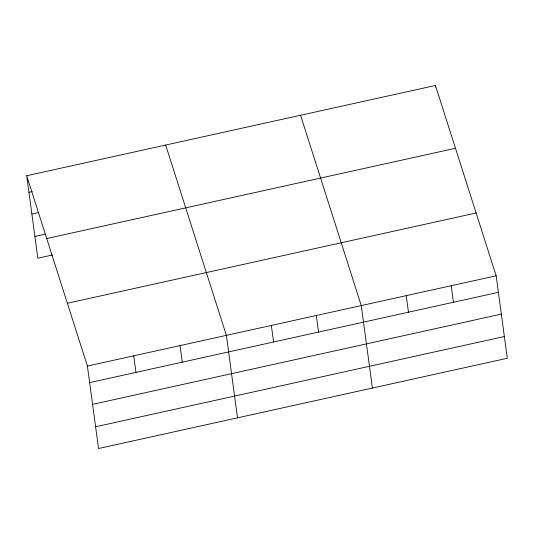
<?xml version="1.0" encoding="UTF-8"?>
<svg xmlns="http://www.w3.org/2000/svg" width="534" height="534" viewBox="0 0 534 534"><rect width="100%" height="100%" fill="white"/><g stroke="black" fill="none" stroke-linecap="round" stroke-linejoin="round"><path stroke-width="0.8" d="M26.7 175.739L435.45 85.473L496.153 275.791L507.3 358.261L98.55 448.527L87.396 366.057L26.7 175.739L37.847 258.209L52.479 254.978M28.936 192.3L32.187 191.579M31.88 214.047L38.381 212.612M34.91 236.455L45.477 234.126M46.732 238.544L455.482 148.278M67.364 303.252L476.121 212.986M87.396 366.057L496.153 275.791M89.639 382.618L498.389 292.345M92.576 404.365L501.333 314.099M95.606 426.773L504.356 336.507M300.562 115.264L361.264 305.582L372.412 388.044M165.673 145.054L226.376 335.372L237.523 417.835M435.45 85.473L435.664 87.055M451.19 285.723L453.426 302.277M406.227 295.649L408.463 312.21M316.302 315.507L318.538 332.068M271.339 325.44L273.575 341.994M180.045 345.598L182.288 362.152M133.72 355.831L135.963 372.385"/></g></svg>
